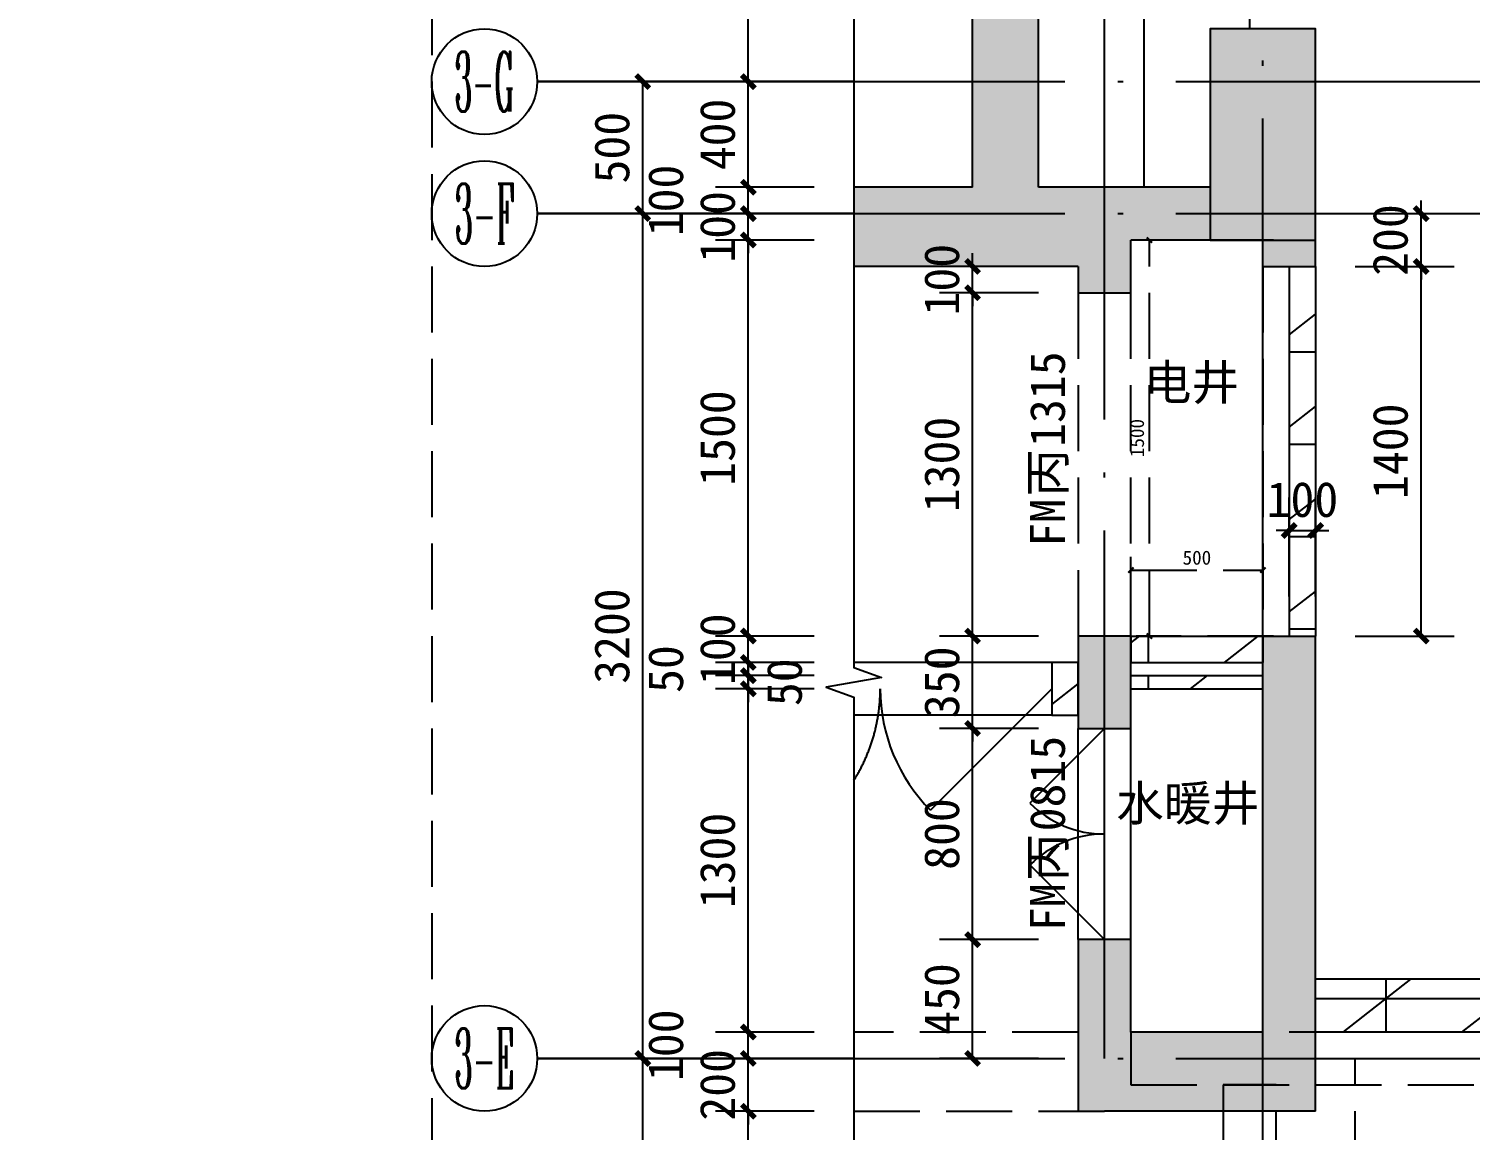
# Model space of a CAD drawing. Extents: x -10817 to 167545, y 26551 to 157048.
# Drawn here: x 13256 to 18719, y 119902 to 124074 of the extents above; entities that cross this region are included whole.
import ezdxf
from ezdxf.enums import TextEntityAlignment as Align
from ezdxf.xclip import XClip

# ---------------------------------------------------------------- set-up
doc = ezdxf.new("R2010")
doc.units = 0
doc.header["$LTSCALE"] = 1000
doc.header["$MEASUREMENT"] = 0
doc.header["$XCLIPFRAME"] = 0
for name, pattern in [('3#-B1-墙体$0$3#-B1$0$DASH', [0.35, 0.25, -0.1]), ('3#-夹层-墙体$0$DASH', [0.35, 0.25, -0.1]), ('DASH', [0.35, 0.25, -0.1]), ('DOTE', [2.42, 2, -0.2, 0.02, -0.2])]:
    doc.linetypes.add(name, pattern=pattern)
doc.layers.get('Defpoints').update_dxf_attribs({"color": 30, "linetype": 'DASH'})
for name, color, linetype in [('3#-B1-墙体$0$A-COLU-CONC-HATC', 204, 'Continuous'), ('3#-B1-墙体$0$A-FLOR-OVHD', 171, '3#-B1-墙体$0$3#-B1$0$DASH'), ('3#-B1-墙体$0$A-WALL-CONC', 9, 'Continuous'), ('3#-夹层-墙体$0$3#-夹层$0$A-COLU-CONC-HATC', 204, 'Continuous'), ('3#-夹层-墙体$0$3#-夹层$0$A-DOOR', 51, 'Continuous'), ('3#-夹层-墙体$0$3#-夹层$0$A-FLOR-EVTR', 51, 'Continuous'), ('3#-夹层-墙体$0$3#-夹层$0$A-WALL-CONC', 9, 'Continuous'), ('3#-夹层-墙体$0$A-COLU-CONC', 7, 'Continuous'), ('3#-夹层-墙体$0$A-FLOR-UNDR', 177, 'Continuous'), ('3#-夹层-墙体$0$A-WALL-BLOK', 131, 'Continuous'), ('A-ANNO-AXIS-CIRC', 3, 'Continuous'), ('A-ANNO-AXIS-TEXT', 7, 'Continuous'), ('A-ANNO-DIMS', 3, 'Continuous'), ('A-ANNO-DOTE', 10, 'DOTE'), ('A-ANNO-SYMB', 3, 'Continuous'), ('A-ANNO-TEXT', 7, 'Continuous'), ('AXIS_TEXT', 7, 'Continuous'), ('PUB_HATCH', 8, 'Continuous')]:
    doc.layers.add(name, color=color, linetype=linetype)
doc.styles.add('3#-夹层-墙体$0$3#-夹层$0$_TCH_DIM_T3', font='')
doc.styles.add('_TCH_AXIS', font='COMPLEX', dxfattribs={"bigfont": 'GBCBIG'})
doc.styles.add('_TCH_DIM_T3', font='')
doc.styles.add('COMPLEX', font='COMPLEX')
doc.styles.get("Standard").update_dxf_attribs({"font": ''})
doc.styles.get('3#-夹层-墙体$0$3#-夹层$0$_TCH_DIM_T3').set_extended_font_data('SimSun')
doc.styles.get('_TCH_DIM_T3').set_extended_font_data('SimSun')
doc.styles.get('Standard').set_extended_font_data('SimSun')
doc.dimstyles.new('3#-夹层-墙体$0$3#-夹层$0$_TCH_ARCH&&20', dxfattribs={"dimtxt": 53.164557, "dimasz": 20, "dimexe": 50, "dimexo": 60, "dimgap": 20, "dimtad": 1, "dimdec": 0, "dimzin": 0, "dimdsep": 46, "dimtxsty": '3#-夹层-墙体$0$3#-夹层$0$_TCH_DIM_T3', "dimblk": '3#-夹层-墙体$0$3#-夹层$0$_ArchTick', "dimcen": 0.09, "dimclrt": 7, "dimazin": 2, "dimtfac": 1, "dimtdec": 0, "dimtix": 1, "dimtmove": 2, "dimatfit": 3, "dimfxl": 50, "dimtolj": 1, "dimtzin": 0, "dimarcsym": 0})
doc.dimstyles.new('_TCH_ARCH&&50', dxfattribs={"dimtxt": 132.911392, "dimasz": 50, "dimexe": 125, "dimexo": 150, "dimgap": 50, "dimtad": 1, "dimdec": 0, "dimzin": 0, "dimdsep": 46, "dimtxsty": '_TCH_DIM_T3', "dimblk": 'ARCHTICK', "dimcen": 0.09, "dimclrt": 7, "dimazin": 2, "dimtfac": 1, "dimtdec": 0, "dimtix": 1, "dimtmove": 2, "dimatfit": 3, "dimfxl": 50, "dimtolj": 1, "dimtzin": 0, "dimarcsym": 0})
pattern_1 = [(0, (0, 0), (0, 350), []), (37.875, (400, 0), (-169.6153, 218.0767), []), (90, (400, 0), (-450, 3e-14), [])]

# ---------------------------------------------------------------- blocks, each defined once
blk = doc.blocks.new('3#-B1-墙体')
at = {"layer": '3#-B1-墙体$0$A-COLU-CONC-HATC'}
blk.add_hatch(color=256, dxfattribs=at).paths.add_polyline_path([(33400, 100), (33400, -100), (33230, -100), (33300, -200), (41600, -200), (41900, 100)])
at = {"layer": '3#-B1-墙体$0$A-FLOR-OVHD'}
blk.add_lwpolyline([(33300, 1600), (41900, 1600), (41900, 100), (41500, 100), (33300, 100), (33300, 1200)], close=True, dxfattribs=at)
at = {"layer": '3#-B1-墙体$0$A-WALL-CONC'}
for p, q in [((33400, 100), (41900, 100)), ((33300, -200), (41600, -200))]:
    blk.add_line(p, q, dxfattribs=at)
blk = doc.blocks.new('3#-夹层-墙体$0$3#-夹层$0$A$C524E5E6F')
at = {"layer": '3#-夹层-墙体$0$3#-夹层$0$A-FLOR-EVTR'}
for points in [[(0, 0), (2200, 0), (2200, -2100), (0, -2100)], [(300, -200), (1900, -200), (1900, -1700), (300, -1700)], [(650, -1950), (1550, -1950), (1550, -1800), (650, -1800)]]:
    blk.add_lwpolyline(points, close=True, dxfattribs=at)
for points in [[(300, -1700), (1900, -200)], [(1900, -1700), (300, -200)]]:
    blk.add_lwpolyline(points, dxfattribs=at)
at = {"layer": 'Defpoints', "color": 5}
blk.add_lwpolyline([(300, 200), (1900, 200), (1900, 1700), (300, 1700)], close=True, dxfattribs=at)
blk = doc.blocks.new('3#-夹层-墙体$0$3#-夹层$0$_ArchTick')
at = {"color": 0, "linetype": 'ByBlock', "const_width": 0.4}
blk.add_lwpolyline([(-0.5, -0.5), (0.5, 0.5)], dxfattribs=at)
blk = doc.blocks.new('*D1980')
at = {"layer": 'Defpoints', "color": 0, "lineweight": -2, "transparency": 16777216}
for p, q in [((29700, -1540), (29700, -1300)), ((30200, -1540), (30200, -1300)), ((29700, -1350), (30200, -1350))]:
    blk.add_line(p, q, dxfattribs=at)
at = {"layer": 'Defpoints', "color": 0, "transparency": 16777216}
for p in [(30200, -1350), (29700, -1600), (30200, -1600)]:
    blk.add_point(p, dxfattribs=at)
at = {"layer": 'Defpoints', "color": 0, "lineweight": -2, "transparency": 16777216, "xscale": 20, "yscale": 20, "zscale": 20, "rotation": 180}
blk.add_blockref('3#-夹层-墙体$0$3#-夹层$0$_ArchTick', (29700, -1350), dxfattribs=at)
at = {"layer": 'Defpoints', "color": 0, "lineweight": -2, "transparency": 16777216, "xscale": 20, "yscale": 20, "zscale": 20}
blk.add_blockref('3#-夹层-墙体$0$3#-夹层$0$_ArchTick', (30200, -1350), dxfattribs=at)
at = {"layer": 'Defpoints', "color": 7, "transparency": 16777216, "insert": (29950, -1303.4), "char_height": 53.16, "attachment_point": 5, "style": '3#-夹层-墙体$0$3#-夹层$0$_TCH_DIM_T3'}
blk.add_mtext('\\A1;500', dxfattribs=at)
blk = doc.blocks.new('*D1981')
at = {"layer": 'Defpoints', "color": 0, "lineweight": -2, "transparency": 16777216}
for p, q in [((30240, -100), (29720, -100)), ((29770, -1600), (29770, -100)), ((30240, -1600), (29720, -1600))]:
    blk.add_line(p, q, dxfattribs=at)
at = {"layer": 'Defpoints', "color": 0, "transparency": 16777216}
for p in [(29770, -100), (30300, -100), (30300, -1600)]:
    blk.add_point(p, dxfattribs=at)
at = {"layer": 'Defpoints', "color": 0, "lineweight": -2, "transparency": 16777216, "xscale": 20, "yscale": 20, "zscale": 20}
for p, rotation in [((29770, -100), 90), ((29770, -1600), 270)]:
    blk.add_blockref('3#-夹层-墙体$0$3#-夹层$0$_ArchTick', p, dxfattribs=dict(at, rotation=rotation))
at = {"layer": 'Defpoints', "color": 7, "transparency": 16777216, "insert": (29723.4, -850), "char_height": 53.16, "attachment_point": 5, "rotation": 90, "style": '3#-夹层-墙体$0$3#-夹层$0$_TCH_DIM_T3'}
blk.add_mtext('\\A1;1500', dxfattribs=at)
blk = doc.blocks.new('3#-夹层-墙体$0$3#-夹层$0$$DorLib2D$00000116')
at = {"color": 0}
for p, q in [((-0.5, 0), (-0.1464, 0.3536)), ((0.5, 0), (0.1464, 0.3536))]:
    blk.add_line(p, q, dxfattribs=at)
for centre, start, end in [((-0.5, 0), 0, 45), ((0.5, 0), 135, 180)]:
    blk.add_arc(centre, 0.5, start, end, dxfattribs=at)
blk = doc.blocks.new('_FZH')
blk.add_lwpolyline([(-0.5, -0.5), (0.5, -0.5), (0.5, 0.5), (-0.5, 0.5)], close=True)
at = {"layer": 'PUB_HATCH'}
blk.add_solid([(-0.5, -0.5), (0.5, -0.5), (-0.5, 0.5), (0.5, 0.5)], dxfattribs=at)
blk = doc.blocks.new('_ArchTick')
at = {"color": 0, "linetype": 'ByBlock', "const_width": 0.4}
blk.add_lwpolyline([(-0.5, -0.5), (0.5, 0.5)], dxfattribs=at)
blk = doc.blocks.new('*D3310')
at = {"layer": 'A-ANNO-DIMS', "color": 0, "lineweight": -2, "transparency": 16777216}
for p, q in [((18283.1, 123173.5), (18658.1, 123173.5)), ((18533.1, 121773.5), (18533.1, 123173.5)), ((18283.1, 121773.5), (18658.1, 121773.5))]:
    blk.add_line(p, q, dxfattribs=at)
at = {"layer": 'Defpoints', "color": 0, "transparency": 16777216}
for p in [(18133.1, 123173.5), (18533.1, 123173.5), (18133.1, 121773.5)]:
    blk.add_point(p, dxfattribs=at)
at = {"layer": 'A-ANNO-DIMS', "color": 0, "lineweight": -2, "transparency": 16777216, "xscale": 50, "yscale": 50, "zscale": 50}
for p, rotation in [((18533.1, 123173.5), 90), ((18533.1, 121773.5), 270)]:
    blk.add_blockref('_ArchTick', p, dxfattribs=dict(at, rotation=rotation))
at = {"layer": 'A-ANNO-DIMS', "color": 7, "transparency": 16777216, "insert": (18416.7, 122473.5), "char_height": 132.91, "attachment_point": 5, "rotation": 90, "style": '_TCH_DIM_T3'}
blk.add_mtext('\\A1;1400', dxfattribs=at)
blk = doc.blocks.new('*D3311')
at = {"layer": 'A-ANNO-DIMS', "color": 0, "lineweight": -2, "transparency": 16777216}
for p, q in [((18533.1, 123373.5), (18533.1, 123423.5)), ((18283.1, 123373.5), (18658.1, 123373.5)), ((18533.1, 123173.5), (18533.1, 123373.5)), ((18283.1, 123173.5), (18658.1, 123173.5)), ((18533.1, 123173.5), (18533.1, 123123.5))]:
    blk.add_line(p, q, dxfattribs=at)
at = {"layer": 'Defpoints', "color": 0, "transparency": 16777216}
for p in [(18133.1, 123373.5), (18533.1, 123373.5), (18133.1, 123173.5)]:
    blk.add_point(p, dxfattribs=at)
at = {"layer": 'A-ANNO-DIMS', "color": 0, "lineweight": -2, "transparency": 16777216, "xscale": 50, "yscale": 50, "zscale": 50}
for p, rotation in [((18533.1, 123373.5), 270), ((18533.1, 123173.5), 90)]:
    blk.add_blockref('_ArchTick', p, dxfattribs=dict(at, rotation=rotation))
at = {"layer": 'A-ANNO-DIMS', "color": 7, "transparency": 16777216, "insert": (18416.7, 123273.5), "char_height": 132.91, "attachment_point": 5, "rotation": 90, "style": '_TCH_DIM_T3'}
blk.add_mtext('\\A1;200', dxfattribs=at)
blk = doc.blocks.new('*D3312')
at = {"layer": 'A-ANNO-DIMS', "color": 0, "lineweight": -2, "transparency": 16777216}
for p, q in [((18033.1, 121923.5), (18033.1, 122298.5)), ((18133.1, 121923.5), (18133.1, 122298.5)), ((18033.1, 122173.5), (17983.1, 122173.5)), ((18033.1, 122173.5), (18133.1, 122173.5)), ((18133.1, 122173.5), (18183.1, 122173.5))]:
    blk.add_line(p, q, dxfattribs=at)
at = {"layer": 'Defpoints', "color": 0, "transparency": 16777216}
for p in [(18133.1, 122173.5), (18033.1, 121773.5), (18133.1, 121773.5)]:
    blk.add_point(p, dxfattribs=at)
at = {"layer": 'A-ANNO-DIMS', "color": 0, "lineweight": -2, "transparency": 16777216, "xscale": 50, "yscale": 50, "zscale": 50}
blk.add_blockref('_ArchTick', (18033.1, 122173.5), dxfattribs=at)
at = {"layer": 'A-ANNO-DIMS', "color": 0, "lineweight": -2, "transparency": 16777216, "xscale": 50, "yscale": 50, "zscale": 50, "rotation": 180}
blk.add_blockref('_ArchTick', (18133.1, 122173.5), dxfattribs=at)
at = {"layer": 'A-ANNO-DIMS', "color": 7, "transparency": 16777216, "insert": (18083.1, 122290), "char_height": 132.91, "attachment_point": 5, "style": '_TCH_DIM_T3'}
blk.add_mtext('\\A1;100', dxfattribs=at)
blk = doc.blocks.new('*D3313')
at = {"layer": 'A-ANNO-DIMS', "color": 0, "lineweight": -2, "transparency": 16777216}
for p, q in [((17083.1, 120623.5), (16708.1, 120623.5)), ((16833.1, 120173.5), (16833.1, 120623.5)), ((17083.1, 120173.5), (16708.1, 120173.5))]:
    blk.add_line(p, q, dxfattribs=at)
at = {"layer": 'Defpoints', "color": 0, "transparency": 16777216}
for p in [(16833.1, 120623.5), (17233.1, 120623.5), (17233.1, 120173.5)]:
    blk.add_point(p, dxfattribs=at)
at = {"layer": 'A-ANNO-DIMS', "color": 0, "lineweight": -2, "transparency": 16777216, "xscale": 50, "yscale": 50, "zscale": 50}
for p, rotation in [((16833.1, 120623.5), 90), ((16833.1, 120173.5), 270)]:
    blk.add_blockref('_ArchTick', p, dxfattribs=dict(at, rotation=rotation))
at = {"layer": 'A-ANNO-DIMS', "color": 7, "transparency": 16777216, "insert": (16716.7, 120398.5), "char_height": 132.91, "attachment_point": 5, "rotation": 90, "style": '_TCH_DIM_T3'}
blk.add_mtext('\\A1;450', dxfattribs=at)
blk = doc.blocks.new('*D3314')
at = {"layer": 'A-ANNO-DIMS', "color": 0, "lineweight": -2, "transparency": 16777216}
for p, q in [((17083.1, 121423.5), (16708.1, 121423.5)), ((16833.1, 120623.5), (16833.1, 121423.5)), ((17083.1, 120623.5), (16708.1, 120623.5))]:
    blk.add_line(p, q, dxfattribs=at)
at = {"layer": 'Defpoints', "color": 0, "transparency": 16777216}
for p in [(16833.1, 121423.5), (17233.1, 121423.5), (17233.1, 120623.5)]:
    blk.add_point(p, dxfattribs=at)
at = {"layer": 'A-ANNO-DIMS', "color": 0, "lineweight": -2, "transparency": 16777216, "xscale": 50, "yscale": 50, "zscale": 50}
for p, rotation in [((16833.1, 121423.5), 90), ((16833.1, 120623.5), 270)]:
    blk.add_blockref('_ArchTick', p, dxfattribs=dict(at, rotation=rotation))
at = {"layer": 'A-ANNO-DIMS', "color": 7, "transparency": 16777216, "insert": (16716.7, 121023.5), "char_height": 132.91, "attachment_point": 5, "rotation": 90, "style": '_TCH_DIM_T3'}
blk.add_mtext('\\A1;800', dxfattribs=at)
blk = doc.blocks.new('*D3315')
at = {"layer": 'A-ANNO-DIMS', "color": 0, "lineweight": -2, "transparency": 16777216}
for p, q in [((16833.1, 121773.5), (16833.1, 121823.5)), ((17083.1, 121773.5), (16708.1, 121773.5)), ((16833.1, 121423.5), (16833.1, 121773.5)), ((17083.1, 121423.5), (16708.1, 121423.5)), ((16833.1, 121423.5), (16833.1, 121373.5))]:
    blk.add_line(p, q, dxfattribs=at)
at = {"layer": 'Defpoints', "color": 0, "transparency": 16777216}
for p in [(16833.1, 121773.5), (17233.1, 121773.5), (17233.1, 121423.5)]:
    blk.add_point(p, dxfattribs=at)
at = {"layer": 'A-ANNO-DIMS', "color": 0, "lineweight": -2, "transparency": 16777216, "xscale": 50, "yscale": 50, "zscale": 50}
for p, rotation in [((16833.1, 121773.5), 270), ((16833.1, 121423.5), 90)]:
    blk.add_blockref('_ArchTick', p, dxfattribs=dict(at, rotation=rotation))
at = {"layer": 'A-ANNO-DIMS', "color": 7, "transparency": 16777216, "insert": (16716.7, 121598.5), "char_height": 132.91, "attachment_point": 5, "rotation": 90, "style": '_TCH_DIM_T3'}
blk.add_mtext('\\A1;350', dxfattribs=at)
blk = doc.blocks.new('*D3316')
at = {"layer": 'A-ANNO-DIMS', "color": 0, "lineweight": -2, "transparency": 16777216}
for p, q in [((17083.1, 123073.5), (16708.1, 123073.5)), ((16833.1, 121773.5), (16833.1, 123073.5)), ((17083.1, 121773.5), (16708.1, 121773.5))]:
    blk.add_line(p, q, dxfattribs=at)
at = {"layer": 'Defpoints', "color": 0, "transparency": 16777216}
for p in [(16833.1, 123073.5), (17233.1, 123073.5), (17233.1, 121773.5)]:
    blk.add_point(p, dxfattribs=at)
at = {"layer": 'A-ANNO-DIMS', "color": 0, "lineweight": -2, "transparency": 16777216, "xscale": 50, "yscale": 50, "zscale": 50}
for p, rotation in [((16833.1, 123073.5), 90), ((16833.1, 121773.5), 270)]:
    blk.add_blockref('_ArchTick', p, dxfattribs=dict(at, rotation=rotation))
at = {"layer": 'A-ANNO-DIMS', "color": 7, "transparency": 16777216, "insert": (16716.7, 122423.5), "char_height": 132.91, "attachment_point": 5, "rotation": 90, "style": '_TCH_DIM_T3'}
blk.add_mtext('\\A1;1300', dxfattribs=at)
blk = doc.blocks.new('*D3317')
at = {"layer": 'A-ANNO-DIMS', "color": 0, "lineweight": -2, "transparency": 16777216}
for p, q in [((16833.1, 123173.5), (16833.1, 123223.5)), ((17083.1, 123173.5), (16708.1, 123173.5)), ((16833.1, 123073.5), (16833.1, 123173.5)), ((17083.1, 123073.5), (16708.1, 123073.5)), ((16833.1, 123073.5), (16833.1, 123023.5))]:
    blk.add_line(p, q, dxfattribs=at)
at = {"layer": 'Defpoints', "color": 0, "transparency": 16777216}
for p in [(16833.1, 123173.5), (17233.1, 123173.5), (17233.1, 123073.5)]:
    blk.add_point(p, dxfattribs=at)
at = {"layer": 'A-ANNO-DIMS', "color": 0, "lineweight": -2, "transparency": 16777216, "xscale": 50, "yscale": 50, "zscale": 50}
for p, rotation in [((16833.1, 123173.5), 270), ((16833.1, 123073.5), 90)]:
    blk.add_blockref('_ArchTick', p, dxfattribs=dict(at, rotation=rotation))
at = {"layer": 'A-ANNO-DIMS', "color": 7, "transparency": 16777216, "insert": (16716.7, 123123.5), "char_height": 132.91, "attachment_point": 5, "rotation": 90, "style": '_TCH_DIM_T3'}
blk.add_mtext('\\A1;100', dxfattribs=at)
blk = doc.blocks.new('*D3360')
at = {"layer": 'A-ANNO-DIMS', "color": 0, "lineweight": -2, "transparency": 16777216}
for p, q in [((15833.1, 120173.5), (15458.1, 120173.5)), ((15583.1, 118573.5), (15583.1, 120173.5)), ((15833.1, 118573.5), (15458.1, 118573.5))]:
    blk.add_line(p, q, dxfattribs=at)
at = {"layer": 'Defpoints', "color": 0, "transparency": 16777216}
for p in [(15583.1, 120173.5), (15983.1, 120173.5), (15983.1, 118573.5)]:
    blk.add_point(p, dxfattribs=at)
at = {"layer": 'A-ANNO-DIMS', "color": 0, "lineweight": -2, "transparency": 16777216, "xscale": 50, "yscale": 50, "zscale": 50}
for p, rotation in [((15583.1, 120173.5), 90), ((15583.1, 118573.5), 270)]:
    blk.add_blockref('_ArchTick', p, dxfattribs=dict(at, rotation=rotation))
at = {"layer": 'A-ANNO-DIMS', "color": 7, "transparency": 16777216, "insert": (15466.7, 119373.5), "char_height": 132.91, "attachment_point": 5, "rotation": 90, "style": '_TCH_DIM_T3'}
blk.add_mtext('\\A1;1600', dxfattribs=at)
blk = doc.blocks.new('*D3361')
at = {"layer": 'A-ANNO-DIMS', "color": 0, "lineweight": -2, "transparency": 16777216}
for p, q in [((15833.1, 123373.5), (15458.1, 123373.5)), ((15583.1, 120173.5), (15583.1, 123373.5)), ((15833.1, 120173.5), (15458.1, 120173.5))]:
    blk.add_line(p, q, dxfattribs=at)
at = {"layer": 'Defpoints', "color": 0, "transparency": 16777216}
for p in [(15583.1, 123373.5), (15983.1, 123373.5), (15983.1, 120173.5)]:
    blk.add_point(p, dxfattribs=at)
at = {"layer": 'A-ANNO-DIMS', "color": 0, "lineweight": -2, "transparency": 16777216, "xscale": 50, "yscale": 50, "zscale": 50}
for p, rotation in [((15583.1, 123373.5), 90), ((15583.1, 120173.5), 270)]:
    blk.add_blockref('_ArchTick', p, dxfattribs=dict(at, rotation=rotation))
at = {"layer": 'A-ANNO-DIMS', "color": 7, "transparency": 16777216, "insert": (15466.7, 121773.5), "char_height": 132.91, "attachment_point": 5, "rotation": 90, "style": '_TCH_DIM_T3'}
blk.add_mtext('\\A1;3200', dxfattribs=at)
blk = doc.blocks.new('*D3362')
at = {"layer": 'A-ANNO-DIMS', "color": 0, "lineweight": -2, "transparency": 16777216}
for p, q in [((15833.1, 123873.5), (15458.1, 123873.5)), ((15583.1, 123373.5), (15583.1, 123873.5)), ((15833.1, 123373.5), (15458.1, 123373.5))]:
    blk.add_line(p, q, dxfattribs=at)
at = {"layer": 'Defpoints', "color": 0, "transparency": 16777216}
for p in [(15583.1, 123873.5), (15983.1, 123873.5), (15983.1, 123373.5)]:
    blk.add_point(p, dxfattribs=at)
at = {"layer": 'A-ANNO-DIMS', "color": 0, "lineweight": -2, "transparency": 16777216, "xscale": 50, "yscale": 50, "zscale": 50}
for p, rotation in [((15583.1, 123873.5), 90), ((15583.1, 123373.5), 270)]:
    blk.add_blockref('_ArchTick', p, dxfattribs=dict(at, rotation=rotation))
at = {"layer": 'A-ANNO-DIMS', "color": 7, "transparency": 16777216, "insert": (15466.7, 123623.5), "char_height": 132.91, "attachment_point": 5, "rotation": 90, "style": '_TCH_DIM_T3'}
blk.add_mtext('\\A1;500', dxfattribs=at)
blk = doc.blocks.new('*D3369')
at = {"layer": 'A-ANNO-DIMS', "color": 0, "lineweight": -2, "transparency": 16777216}
for p, q in [((16233.1, 119973.5), (15858.1, 119973.5)), ((15983.1, 118673.5), (15983.1, 119973.5)), ((16233.1, 118673.5), (15858.1, 118673.5))]:
    blk.add_line(p, q, dxfattribs=at)
at = {"layer": 'Defpoints', "color": 0, "transparency": 16777216}
for p in [(15983.1, 119973.5), (16383.1, 119973.5), (16383.1, 118673.5)]:
    blk.add_point(p, dxfattribs=at)
at = {"layer": 'A-ANNO-DIMS', "color": 0, "lineweight": -2, "transparency": 16777216, "xscale": 50, "yscale": 50, "zscale": 50}
for p, rotation in [((15983.1, 119973.5), 90), ((15983.1, 118673.5), 270)]:
    blk.add_blockref('_ArchTick', p, dxfattribs=dict(at, rotation=rotation))
at = {"layer": 'A-ANNO-DIMS', "color": 7, "transparency": 16777216, "insert": (15866.7, 119323.5), "char_height": 132.91, "attachment_point": 5, "rotation": 90, "style": '_TCH_DIM_T3'}
blk.add_mtext('\\A1;1300', dxfattribs=at)
blk = doc.blocks.new('*D3370')
at = {"layer": 'A-ANNO-DIMS', "color": 0, "lineweight": -2, "transparency": 16777216}
for p, q in [((15983.1, 120173.5), (15983.1, 120223.5)), ((16233.1, 120173.5), (15858.1, 120173.5)), ((15983.1, 119973.5), (15983.1, 120173.5)), ((16233.1, 119973.5), (15858.1, 119973.5)), ((15983.1, 119973.5), (15983.1, 119923.5))]:
    blk.add_line(p, q, dxfattribs=at)
at = {"layer": 'Defpoints', "color": 0, "transparency": 16777216}
for p in [(15983.1, 120173.5), (16383.1, 120173.5), (16383.1, 119973.5)]:
    blk.add_point(p, dxfattribs=at)
at = {"layer": 'A-ANNO-DIMS', "color": 0, "lineweight": -2, "transparency": 16777216, "xscale": 50, "yscale": 50, "zscale": 50}
for p, rotation in [((15983.1, 120173.5), 270), ((15983.1, 119973.5), 90)]:
    blk.add_blockref('_ArchTick', p, dxfattribs=dict(at, rotation=rotation))
at = {"layer": 'A-ANNO-DIMS', "color": 7, "transparency": 16777216, "insert": (15866.7, 120073.5), "char_height": 132.91, "attachment_point": 5, "rotation": 90, "style": '_TCH_DIM_T3'}
blk.add_mtext('\\A1;200', dxfattribs=at)
blk = doc.blocks.new('*D3371')
at = {"layer": 'A-ANNO-DIMS', "color": 0, "lineweight": -2, "transparency": 16777216}
for p, q in [((16233.1, 120273.5), (15858.1, 120273.5)), ((15983.1, 120173.5), (15983.1, 120273.5)), ((16233.1, 120173.5), (15858.1, 120173.5))]:
    blk.add_line(p, q, dxfattribs=at)
at = {"layer": 'Defpoints', "color": 0, "transparency": 16777216}
for p in [(15983.1, 120273.5), (16383.1, 120273.5), (16383.1, 120173.5)]:
    blk.add_point(p, dxfattribs=at)
at = {"layer": 'A-ANNO-DIMS', "color": 0, "lineweight": -2, "transparency": 16777216, "xscale": 50, "yscale": 50, "zscale": 50}
for p, rotation in [((15983.1, 120273.5), 90), ((15983.1, 120173.5), 270)]:
    blk.add_blockref('_ArchTick', p, dxfattribs=dict(at, rotation=rotation))
at = {"layer": 'A-ANNO-DIMS', "color": 7, "transparency": 16777216, "insert": (15670.6, 120223.5), "char_height": 132.91, "attachment_point": 5, "rotation": 90, "style": '_TCH_DIM_T3'}
blk.add_mtext('\\A1;100', dxfattribs=at)
blk = doc.blocks.new('*D3372')
at = {"layer": 'A-ANNO-DIMS', "color": 0, "lineweight": -2, "transparency": 16777216}
for p, q in [((16233.1, 121573.5), (15858.1, 121573.5)), ((15983.1, 120273.5), (15983.1, 121573.5)), ((16233.1, 120273.5), (15858.1, 120273.5))]:
    blk.add_line(p, q, dxfattribs=at)
at = {"layer": 'Defpoints', "color": 0, "transparency": 16777216}
for p in [(15983.1, 121573.5), (16383.1, 121573.5), (16383.1, 120273.5)]:
    blk.add_point(p, dxfattribs=at)
at = {"layer": 'A-ANNO-DIMS', "color": 0, "lineweight": -2, "transparency": 16777216, "xscale": 50, "yscale": 50, "zscale": 50}
for p, rotation in [((15983.1, 121573.5), 90), ((15983.1, 120273.5), 270)]:
    blk.add_blockref('_ArchTick', p, dxfattribs=dict(at, rotation=rotation))
at = {"layer": 'A-ANNO-DIMS', "color": 7, "transparency": 16777216, "insert": (15866.7, 120923.5), "char_height": 132.91, "attachment_point": 5, "rotation": 90, "style": '_TCH_DIM_T3'}
blk.add_mtext('\\A1;1300', dxfattribs=at)
blk = doc.blocks.new('*D3373')
at = {"layer": 'A-ANNO-DIMS', "color": 0, "lineweight": -2, "transparency": 16777216}
for p, q in [((15983.1, 121623.5), (15983.1, 121673.5)), ((16233.1, 121623.5), (15858.1, 121623.5)), ((15983.1, 121573.5), (15983.1, 121623.5)), ((16233.1, 121573.5), (15858.1, 121573.5)), ((15983.1, 121573.5), (15983.1, 121523.5))]:
    blk.add_line(p, q, dxfattribs=at)
at = {"layer": 'Defpoints', "color": 0, "transparency": 16777216}
for p in [(15983.1, 121623.5), (16383.1, 121623.5), (16383.1, 121573.5)]:
    blk.add_point(p, dxfattribs=at)
at = {"layer": 'A-ANNO-DIMS', "color": 0, "lineweight": -2, "transparency": 16777216, "xscale": 50, "yscale": 50, "zscale": 50}
for p, rotation in [((15983.1, 121623.5), 270), ((15983.1, 121573.5), 90)]:
    blk.add_blockref('_ArchTick', p, dxfattribs=dict(at, rotation=rotation))
at = {"layer": 'A-ANNO-DIMS', "color": 7, "transparency": 16777216, "insert": (16120.6, 121598.5), "char_height": 132.91, "attachment_point": 5, "rotation": 90, "style": '_TCH_DIM_T3'}
blk.add_mtext('\\A1;50', dxfattribs=at)
blk = doc.blocks.new('*D3374')
at = {"layer": 'A-ANNO-DIMS', "color": 0, "lineweight": -2, "transparency": 16777216}
for p, q in [((15983.1, 121673.5), (15983.1, 121723.5)), ((16233.1, 121673.5), (15858.1, 121673.5)), ((15983.1, 121623.5), (15983.1, 121673.5)), ((16233.1, 121623.5), (15858.1, 121623.5)), ((15983.1, 121623.5), (15983.1, 121573.5))]:
    blk.add_line(p, q, dxfattribs=at)
at = {"layer": 'Defpoints', "color": 0, "transparency": 16777216}
for p in [(15983.1, 121673.5), (16383.1, 121673.5), (16383.1, 121623.5)]:
    blk.add_point(p, dxfattribs=at)
at = {"layer": 'A-ANNO-DIMS', "color": 0, "lineweight": -2, "transparency": 16777216, "xscale": 50, "yscale": 50, "zscale": 50}
for p, rotation in [((15983.1, 121673.5), 270), ((15983.1, 121623.5), 90)]:
    blk.add_blockref('_ArchTick', p, dxfattribs=dict(at, rotation=rotation))
at = {"layer": 'A-ANNO-DIMS', "color": 7, "transparency": 16777216, "insert": (15670.6, 121648.5), "char_height": 132.91, "attachment_point": 5, "rotation": 90, "style": '_TCH_DIM_T3'}
blk.add_mtext('\\A1;50', dxfattribs=at)
blk = doc.blocks.new('*D3375')
at = {"layer": 'A-ANNO-DIMS', "color": 0, "lineweight": -2, "transparency": 16777216}
for p, q in [((15983.1, 121773.5), (15983.1, 121823.5)), ((16233.1, 121773.5), (15858.1, 121773.5)), ((15983.1, 121673.5), (15983.1, 121773.5)), ((16233.1, 121673.5), (15858.1, 121673.5)), ((15983.1, 121673.5), (15983.1, 121623.5))]:
    blk.add_line(p, q, dxfattribs=at)
at = {"layer": 'Defpoints', "color": 0, "transparency": 16777216}
for p in [(15983.1, 121773.5), (16383.1, 121773.5), (16383.1, 121673.5)]:
    blk.add_point(p, dxfattribs=at)
at = {"layer": 'A-ANNO-DIMS', "color": 0, "lineweight": -2, "transparency": 16777216, "xscale": 50, "yscale": 50, "zscale": 50}
for p, rotation in [((15983.1, 121773.5), 270), ((15983.1, 121673.5), 90)]:
    blk.add_blockref('_ArchTick', p, dxfattribs=dict(at, rotation=rotation))
at = {"layer": 'A-ANNO-DIMS', "color": 7, "transparency": 16777216, "insert": (15866.7, 121723.5), "char_height": 132.91, "attachment_point": 5, "rotation": 90, "style": '_TCH_DIM_T3'}
blk.add_mtext('\\A1;100', dxfattribs=at)
blk = doc.blocks.new('*D3376')
at = {"layer": 'A-ANNO-DIMS', "color": 0, "lineweight": -2, "transparency": 16777216}
for p, q in [((16233.1, 123273.5), (15858.1, 123273.5)), ((15983.1, 121773.5), (15983.1, 123273.5)), ((16233.1, 121773.5), (15858.1, 121773.5))]:
    blk.add_line(p, q, dxfattribs=at)
at = {"layer": 'Defpoints', "color": 0, "transparency": 16777216}
for p in [(15983.1, 123273.5), (16383.1, 123273.5), (16383.1, 121773.5)]:
    blk.add_point(p, dxfattribs=at)
at = {"layer": 'A-ANNO-DIMS', "color": 0, "lineweight": -2, "transparency": 16777216, "xscale": 50, "yscale": 50, "zscale": 50}
for p, rotation in [((15983.1, 123273.5), 90), ((15983.1, 121773.5), 270)]:
    blk.add_blockref('_ArchTick', p, dxfattribs=dict(at, rotation=rotation))
at = {"layer": 'A-ANNO-DIMS', "color": 7, "transparency": 16777216, "insert": (15866.7, 122523.5), "char_height": 132.91, "attachment_point": 5, "rotation": 90, "style": '_TCH_DIM_T3'}
blk.add_mtext('\\A1;1500', dxfattribs=at)
blk = doc.blocks.new('*D3377')
at = {"layer": 'A-ANNO-DIMS', "color": 0, "lineweight": -2, "transparency": 16777216}
for p, q in [((15983.1, 123373.5), (15983.1, 123423.5)), ((16233.1, 123373.5), (15858.1, 123373.5)), ((15983.1, 123273.5), (15983.1, 123373.5)), ((16233.1, 123273.5), (15858.1, 123273.5)), ((15983.1, 123273.5), (15983.1, 123223.5))]:
    blk.add_line(p, q, dxfattribs=at)
at = {"layer": 'Defpoints', "color": 0, "transparency": 16777216}
for p in [(15983.1, 123373.5), (16383.1, 123373.5), (16383.1, 123273.5)]:
    blk.add_point(p, dxfattribs=at)
at = {"layer": 'A-ANNO-DIMS', "color": 0, "lineweight": -2, "transparency": 16777216, "xscale": 50, "yscale": 50, "zscale": 50}
for p, rotation in [((15983.1, 123373.5), 270), ((15983.1, 123273.5), 90)]:
    blk.add_blockref('_ArchTick', p, dxfattribs=dict(at, rotation=rotation))
at = {"layer": 'A-ANNO-DIMS', "color": 7, "transparency": 16777216, "insert": (15866.7, 123323.5), "char_height": 132.91, "attachment_point": 5, "rotation": 90, "style": '_TCH_DIM_T3'}
blk.add_mtext('\\A1;100', dxfattribs=at)
blk = doc.blocks.new('*D3378')
at = {"layer": 'A-ANNO-DIMS', "color": 0, "lineweight": -2, "transparency": 16777216}
for p, q in [((16233.1, 123473.5), (15858.1, 123473.5)), ((15983.1, 123373.5), (15983.1, 123473.5)), ((16233.1, 123373.5), (15858.1, 123373.5))]:
    blk.add_line(p, q, dxfattribs=at)
at = {"layer": 'Defpoints', "color": 0, "transparency": 16777216}
for p in [(15983.1, 123473.5), (16383.1, 123473.5), (16383.1, 123373.5)]:
    blk.add_point(p, dxfattribs=at)
at = {"layer": 'A-ANNO-DIMS', "color": 0, "lineweight": -2, "transparency": 16777216, "xscale": 50, "yscale": 50, "zscale": 50}
for p, rotation in [((15983.1, 123473.5), 90), ((15983.1, 123373.5), 270)]:
    blk.add_blockref('_ArchTick', p, dxfattribs=dict(at, rotation=rotation))
at = {"layer": 'A-ANNO-DIMS', "color": 7, "transparency": 16777216, "insert": (15670.6, 123423.5), "char_height": 132.91, "attachment_point": 5, "rotation": 90, "style": '_TCH_DIM_T3'}
blk.add_mtext('\\A1;100', dxfattribs=at)
blk = doc.blocks.new('*D3379')
at = {"layer": 'A-ANNO-DIMS', "color": 0, "lineweight": -2, "transparency": 16777216}
for p, q in [((16233.1, 123873.5), (15858.1, 123873.5)), ((15983.1, 123473.5), (15983.1, 123873.5)), ((16233.1, 123473.5), (15858.1, 123473.5))]:
    blk.add_line(p, q, dxfattribs=at)
at = {"layer": 'Defpoints', "color": 0, "transparency": 16777216}
for p in [(15983.1, 123873.5), (16383.1, 123873.5), (16383.1, 123473.5)]:
    blk.add_point(p, dxfattribs=at)
at = {"layer": 'A-ANNO-DIMS', "color": 0, "lineweight": -2, "transparency": 16777216, "xscale": 50, "yscale": 50, "zscale": 50}
for p, rotation in [((15983.1, 123873.5), 90), ((15983.1, 123473.5), 270)]:
    blk.add_blockref('_ArchTick', p, dxfattribs=dict(at, rotation=rotation))
at = {"layer": 'A-ANNO-DIMS', "color": 7, "transparency": 16777216, "insert": (15866.7, 123673.5), "char_height": 132.91, "attachment_point": 5, "rotation": 90, "style": '_TCH_DIM_T3'}
blk.add_mtext('\\A1;400', dxfattribs=at)
blk = doc.blocks.new('*D3380')
at = {"layer": 'A-ANNO-DIMS', "color": 0, "lineweight": -2, "transparency": 16777216}
for p, q in [((16233.1, 126873.5), (15858.1, 126873.5)), ((15983.1, 123873.5), (15983.1, 126873.5)), ((16233.1, 123873.5), (15858.1, 123873.5))]:
    blk.add_line(p, q, dxfattribs=at)
at = {"layer": 'Defpoints', "color": 0, "transparency": 16777216}
for p in [(15983.1, 126873.5), (16383.1, 126873.5), (16383.1, 123873.5)]:
    blk.add_point(p, dxfattribs=at)
at = {"layer": 'A-ANNO-DIMS', "color": 0, "lineweight": -2, "transparency": 16777216, "xscale": 50, "yscale": 50, "zscale": 50}
for p, rotation in [((15983.1, 126873.5), 90), ((15983.1, 123873.5), 270)]:
    blk.add_blockref('_ArchTick', p, dxfattribs=dict(at, rotation=rotation))
at = {"layer": 'A-ANNO-DIMS', "color": 7, "transparency": 16777216, "insert": (15866.7, 125373.5), "char_height": 132.91, "attachment_point": 5, "rotation": 90, "style": '_TCH_DIM_T3'}
blk.add_mtext('\\A1;3000', dxfattribs=at)
blk = doc.blocks.new('_AXISO')
blk.add_circle((0, 0), 0.5)
at = {"layer": 'AXIS_TEXT', "style": 'COMPLEX', "width": 1.041667}
blk.add_attdef('A', text='', height=0.56, dxfattribs=at).set_placement((-0.25, -0.28), (0.25, -0.28), align=Align.FIT)
blk = doc.blocks.new('3#-夹层-墙体')
at = {"layer": '3#-夹层-墙体$0$3#-夹层$0$A-COLU-CONC-HATC'}
for points in [[(29200, 0), (29350, 100), (29350, 3500), (29100, 3750), (29100, 100)], [(29200, 0), (29100, 100), (26950, 100), (26950, -200), (29150, -200)], [(29600, -66.7), (29600, 100), (29350, 100), (29200, 0), (29150, -200), (29500, -200)], [(30000, -100), (30000, 100), (29600, 100), (29600, -66.7), (29700, -100)], [(29500, -200), (29500, -300), (29700, -300), (29700, -100), (29600, -66.7)], [(30400, -100), (30200, -100), (30200, -200), (30400, -200)], [(29700, -1750), (29700, -1600), (29500, -1600), (29500, -1750)], [(30200, -1750), (30400, -1750), (30400, -1600), (30200, -1600)], [(29500, -1750), (29500, -1950), (29700, -1950), (29700, -1750)], [(30200, -3000), (30400, -3000), (30400, -1750), (30200, -1750)], [(29700, -3100), (29700, -2750), (29500, -2750), (29500, -3100), (29600, -3200)], [(30200, -3100), (30400, -3400), (30400, -3000), (30200, -3000)], [(29500, -3100), (29500, -3400), (29600, -3400), (29600, -3200)], [(30400, -3400), (30200, -3100), (29700, -3100), (29600, -3200), (29600, -3400)]]:
    blk.add_hatch(color=256, dxfattribs=at).paths.add_polyline_path(points)
h = blk.add_hatch(dxfattribs=at)
h.set_pattern_fill('空心砖', color=256, scale=100, style=0)
h.set_pattern_definition(pattern_1)
h.paths.add_polyline_path([(30400, -200), (30300, -200), (30300, -1600), (30400, -1600)])
h = blk.add_hatch(dxfattribs=at)
h.set_pattern_fill('空心砖', color=256, scale=100, style=0)
h.set_pattern_definition(pattern_1)
h.paths.add_polyline_path([(29700, -1700), (30200, -1700), (30200, -1600), (29700, -1600)])
h = blk.add_hatch(dxfattribs=at)
h.set_pattern_fill('空心砖', color=256, scale=100, style=0)
h.set_pattern_definition(pattern_1)
h.paths.add_polyline_path([(29500, -1700), (29400, -1700), (29400, -1900), (29500, -1900)])
h = blk.add_hatch(dxfattribs=at)
h.set_pattern_fill('空心砖', color=256, scale=100, style=0)
h.set_pattern_definition(pattern_1)
h.paths.add_polyline_path([(29700, -1750), (29700, -1800), (30200, -1800), (30200, -1750)])
h = blk.add_hatch(dxfattribs=at)
h.set_pattern_fill('空心砖', color=256, scale=100, style=0)
h.set_pattern_definition(pattern_1)
h.paths.add_polyline_path([(33000, -2900), (30400, -2900), (30400, -3100), (33000, -3100)])
at = {"layer": '3#-夹层-墙体$0$3#-夹层$0$A-DOOR', "linetype": 'DASH'}
for p, q in [((29500, -300), (29500, -1600)), ((29700, -1600), (29700, -300)), ((29500, -3100), (28550, -3100)), ((28550, -3400), (29500, -3400))]:
    blk.add_line(p, q, dxfattribs=at)
at = {"layer": '3#-夹层-墙体$0$3#-夹层$0$A-DOOR'}
for p, q in [((29400, -1700, 0), (28100, -1700, 0)), ((29400, -1900, 0), (28100, -1900, 0)), ((29500, -2750, 0), (29500, -1950, 0)), ((29700, -2750, 0), (29700, -1950, 0))]:
    blk.add_line(p, q, dxfattribs=at)
at = {"layer": '3#-夹层-墙体$0$3#-夹层$0$A-DOOR', "linetype": '3#-夹层-墙体$0$DASH'}
blk.add_lwpolyline([(30200, -200), (30200, -1600)], dxfattribs=at)
at = {"layer": '3#-夹层-墙体$0$3#-夹层$0$A-WALL-CONC'}
for p, q in [((29100, 100), (29100, 3750)), ((29350, 100), (29350, 3500)), ((29100, 100), (26950, 100)), ((29600, 100), (29350, 100)), ((30000, 100), (29600, 100)), ((29700, -300), (29700, -100)), ((30000, -100), (29700, -100)), ((30200, -200), (30200, -100)), ((30400, -200), (30400, -100)), ((29150, -200), (26950, -200)), ((29500, -200), (29150, -200)), ((29500, -200), (29500, -300)), ((30200, -200), (30400, -200)), ((29500, -300), (29700, -300)), ((29700, -1600), (29500, -1600)), ((29500, -1600), (29500, -1750)), ((29700, -1750), (29700, -1600)), ((30200, -1750), (30200, -1600)), ((30200, -1600), (30400, -1600)), ((30400, -1750), (30400, -1600)), ((29500, -1750), (29500, -1950)), ((29700, -1950), (29700, -1750)), ((30200, -3000), (30200, -1750)), ((30400, -3000), (30400, -1750)), ((29500, -1950), (29700, -1950)), ((29700, -2750), (29500, -2750)), ((29500, -2750), (29500, -3100)), ((29700, -3100), (29700, -2750)), ((30200, -3100), (30200, -3000)), ((30400, -3400), (30400, -3000)), ((29500, -3100), (29500, -3400)), ((30200, -3100), (29700, -3100)), ((29500, -3400), (29600, -3400)), ((30400, -3400), (29600, -3400))]:
    blk.add_line(p, q, dxfattribs=at)
at = {"layer": '3#-夹层-墙体$0$A-FLOR-UNDR'}
blk.add_lwpolyline([(30150, 2450), (30150, 700), (30000, 700), (30000, 100), (29750, 100), (29750, 2450)], close=True, dxfattribs=at)
at = {"layer": '3#-夹层-墙体$0$A-WALL-BLOK'}
for p, q in [((30300, -200), (30300, -1600)), ((30400, -200), (30400, -1600)), ((29700, -1600), (30200, -1600)), ((29700, -1600), (29700, -1700)), ((30200, -1600), (30200, -1700)), ((29500, -1700), (29400, -1700)), ((29400, -1700), (29400, -1900)), ((29500, -1900), (29500, -1700)), ((29700, -1700), (30200, -1700)), ((29700, -1750), (30200, -1750)), ((29700, -1800), (30200, -1800)), ((29400, -1900), (29500, -1900)), ((33000, -2900), (30400, -2900)), ((33000, -3100), (30400, -3100))]:
    blk.add_line(p, q, dxfattribs=at)
at = {"layer": 'Defpoints', "elevation": 0}
for points in [[(29700, -3300), (33000, -3300), (33000, -3100), (29700, -3100)], [(30250, -3300), (30050, -3300), (30050, -4700), (30250, -4700)]]:
    blk.add_lwpolyline(points, close=True, dxfattribs=at)
at = {"xscale": -1}
blk.add_blockref('3#-夹层-墙体$0$3#-夹层$0$A$C524E5E6F', (32450, -4900, 0), dxfattribs=at)
at = {"layer": '3#-夹层-墙体$0$3#-夹层$0$A-DOOR', "zscale": 200}
for p, xscale, yscale, rotation in [((28750, -1800), 1300, 1300, 180), ((29600, -2350), 800, 800, 90)]:
    blk.add_blockref('3#-夹层-墙体$0$3#-夹层$0$$DorLib2D$00000116', p, dxfattribs=dict(at, xscale=xscale, yscale=yscale, rotation=rotation))
at = {"layer": '3#-夹层-墙体$0$A-COLU-CONC', "xscale": 400, "yscale": 800, "zscale": 800}
blk.add_blockref('_FZH', (30200, 300), dxfattribs=at)
at = {"layer": 'Defpoints'}
for p1, p2, distance, picture, middle in [((30300, -1600), (30300, -100), 530, '*D1981', (29723.4, -850)), ((29700, -1600), (30200, -1600), 250, '*D1980', (29950, -1303.4))]:
    dim = blk.add_aligned_dim(p1=p1, p2=p2, distance=distance, dimstyle='3#-夹层-墙体$0$3#-夹层$0$_TCH_ARCH&&20', dxfattribs=at)
    dim.commit()
    dim.dimension.update_dxf_attribs({"geometry": picture, "text_midpoint": middle})

msp = doc.modelspace()

# ---------------------------------------------------------------- linework, layer by layer
at = {"layer": 'A-ANNO-AXIS-CIRC'}
for p, q in [((16383.1, 123873.5), (15183.1, 123873.5)), ((16383.1, 123373.5), (15183.1, 123373.5)), ((16383.1, 120173.5), (15183.1, 120173.5))]:
    msp.add_line(p, q, dxfattribs=at)
at = {"layer": 'A-ANNO-DOTE'}
for points in [[(17333.1, 120173.5), (17333.1, 128723.5)], [(17933.1, 114473.5), (17933.1, 128723.5)], [(15183.1, 123873.5), (22733.1, 123873.5)], [(15183.1, 123373.5), (22733.1, 123373.5)], [(15183.1, 120173.5), (22733.1, 120173.5)]]:
    msp.add_lwpolyline(points, dxfattribs=at)
at = {"layer": 'A-ANNO-SYMB'}
msp.add_lwpolyline([(16383.1, 127523.5), (16383.1, 121654.8), (16488.1, 121616.5), (16278.1, 121579.5), (16383.1, 121542.3), (16383.1, 115673.5)], dxfattribs=at)
at = {"layer": 'Defpoints'}
msp.add_lwpolyline([(23133.1, 129123.5), (14783.1, 129123.5), (14783.1, 114073.5), (23133.1, 114073.5)], close=True, dxfattribs=at)

# ---------------------------------------------------------------- block references
ref = msp.add_blockref('3#-夹层-墙体', (-12266.9, 123373.5))
XClip(ref).set_block_clipping_path([(28650, -7700), (33800, 4150)])
ref = msp.add_blockref('3#-B1-墙体', (-24941.9, 123373.5))
XClip(ref).set_block_clipping_path([(29299.9999999998, -7700.0000000013), (33800, 3550)])
at = {"layer": 'A-ANNO-AXIS-CIRC'}
ref = msp.add_blockref('_AXISO', (14983.1, 123873.5), dxfattribs=dict(at, xscale=400, yscale=400, zscale=400))
ref.add_attrib('A', '3-G', dxfattribs={"layer": 'A-ANNO-AXIS-TEXT', "height": 226.27, "style": '_TCH_AXIS', "width": 0.333333}).set_placement((14870, 123760.4), (15096.3, 123760.4), align=Align.FIT)
ref = msp.add_blockref('_AXISO', (14983.1, 123373.5), dxfattribs=dict(at, xscale=400, yscale=400, zscale=400))
ref.add_attrib('A', '3-F', dxfattribs={"layer": 'A-ANNO-AXIS-TEXT', "height": 226.27, "style": '_TCH_AXIS', "width": 0.344262}).set_placement((14870, 123260.4), (15096.3, 123260.4), align=Align.FIT)
ref = msp.add_blockref('_AXISO', (14983.1, 120173.5), dxfattribs=dict(at, xscale=400, yscale=400, zscale=400))
ref.add_attrib('A', '3-E', dxfattribs={"layer": 'A-ANNO-AXIS-TEXT', "height": 226.27, "style": '_TCH_AXIS', "width": 0.344262}).set_placement((14870, 120060.4), (15096.3, 120060.4), align=Align.FIT)

# ---------------------------------------------------------------- texts
at = {"layer": 'A-ANNO-TEXT', "color": 2}
for s, height, p in [('1315', 132.91, (17183.1, 122490.1, 0)), ('丙', 132.9, (17183.1, 122301.1, 0)), ('FM', 132.91, (17183.1, 122112.1, 0)), ('0815', 132.91, (17183.1, 121033.9, 0)), ('丙', 132.9, (17183.1, 120844.8, 0)), ('FM', 132.91, (17183.1, 120655.8, 0))]:
    msp.add_text(s, height=height, rotation=90, dxfattribs=at).set_placement(p)
at = {"layer": 'A-ANNO-TEXT'}
for s, p in [('电井', (17481.1, 122667.9)), ('水暖井', (17376.6, 121073.8))]:
    msp.add_text(s, height=132.91, dxfattribs=at).set_placement(p)

# ---------------------------------------------------------------- dimensions: what is measured, and where the dimension line sits
at = {"layer": 'A-ANNO-DIMS'}
for p1, p2, distance, picture, middle in [((16383.1, 123873.5), (16383.1, 126873.5), 400, '*D3380', (15866.7, 125373.5)), ((15983.1, 123373.5), (15983.1, 123873.5), 400, '*D3362', (15466.7, 123623.5)), ((16383.1, 123473.5), (16383.1, 123873.5), 400, '*D3379', (15866.7, 123673.5)), ((16383.1, 123273.5), (16383.1, 123373.5), 400, '*D3377', (15866.7, 123323.5)), ((15983.1, 120173.5), (15983.1, 123373.5), 400, '*D3361', (15466.7, 121773.5)), ((18133.1, 123173.5), (18133.1, 123373.5), -400, '*D3311', (18416.7, 123273.5)), ((16383.1, 121773.5), (16383.1, 123273.5), 400, '*D3376', (15866.7, 122523.5)), ((17233.1, 123073.5), (17233.1, 123173.5), 400, '*D3317', (16716.7, 123123.5)), ((18133.1, 121773.5), (18133.1, 123173.5), -400, '*D3310', (18416.7, 122473.5)), ((17233.1, 121773.5), (17233.1, 123073.5), 400, '*D3316', (16716.7, 122423.5)), ((18033.1, 121773.5), (18133.1, 121773.5), 400, '*D3312', (18083.1, 122290)), ((16383.1, 121673.5), (16383.1, 121773.5), 400, '*D3375', (15866.7, 121723.5)), ((17233.1, 121423.5), (17233.1, 121773.5), 400, '*D3315', (16716.7, 121598.5)), ((16383.1, 120273.5), (16383.1, 121573.5), 400, '*D3372', (15866.7, 120923.5)), ((17233.1, 120623.5), (17233.1, 121423.5), 400, '*D3314', (16716.7, 121023.5)), ((17233.1, 120173.5), (17233.1, 120623.5), 400, '*D3313', (16716.7, 120398.5)), ((15983.1, 118573.5), (15983.1, 120173.5), 400, '*D3360', (15466.7, 119373.5)), ((16383.1, 119973.5), (16383.1, 120173.5), 400, '*D3370', (15866.7, 120073.5)), ((16383.1, 118673.5), (16383.1, 119973.5), 400, '*D3369', (15866.7, 119323.5))]:
    dim = msp.add_aligned_dim(p1=p1, p2=p2, distance=distance, dimstyle='_TCH_ARCH&&50', dxfattribs=at)
    dim.commit()
    dim.dimension.update_dxf_attribs({"geometry": picture, "text_midpoint": middle})
for base, p1, p2, picture, middle in [((15983.1, 123473.5), (16383.1, 123373.5), (16383.1, 123473.5), '*D3378', (15670.6, 123423.5)), ((15983.1, 121673.5), (16383.1, 121623.5), (16383.1, 121673.5), '*D3374', (15670.6, 121648.5)), ((15983.1, 121623.5), (16383.1, 121573.5), (16383.1, 121623.5), '*D3373', (16120.6, 121598.5)), ((15983.1, 120273.5), (16383.1, 120173.5), (16383.1, 120273.5), '*D3371', (15670.6, 120223.5))]:
    dim = msp.add_linear_dim(base=base, p1=p1, p2=p2, angle=90, dimstyle='_TCH_ARCH&&50', dxfattribs=at)
    dim.commit()
    dim.dimension.update_dxf_attribs({"geometry": picture, "text_midpoint": middle, "dimtype": 161})

doc.saveas('drawing.dxf')
